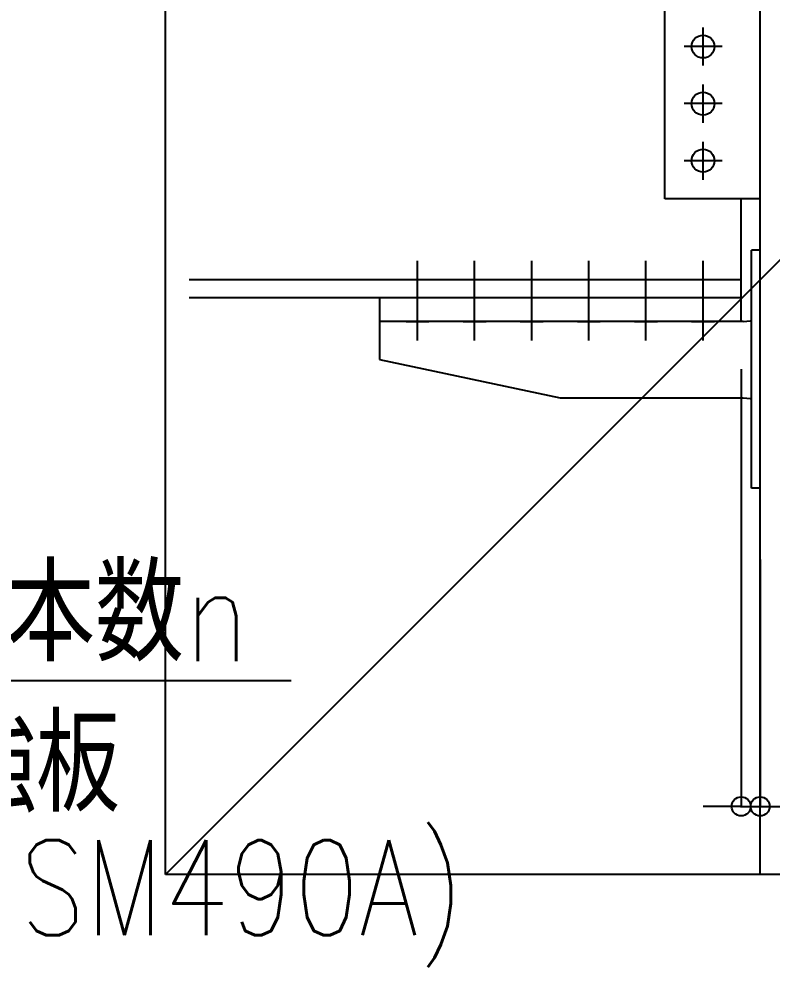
# Model space of a CAD drawing. Extents: x -668440 to 1010955, y -1678500 to 210463.
# Drawn here: x -638547 to -630634, y -742624 to -732663 of the extents above; entities that cross this region are included whole.
import ezdxf
from ezdxf.enums import TextEntityAlignment as Align

# ---------------------------------------------------------------- set-up
doc = ezdxf.new("R2010")
doc.units = 0
doc.header["$MEASUREMENT"] = 0
doc.layers.get('0').update_dxf_attribs({"color": 3, "linetype": 'CONTINUOUS'})
doc.layers.get('Defpoints').update_dxf_attribs({"color": 251, "linetype": 'CONTINUOUS'})
for name, color, linetype in [('Sプレート', 1, 'CONTINUOUS'), ('Sプレート文字', 1, 'CONTINUOUS'), ('Sボルト', 2, 'CONTINUOUS'), ('S大梁', 4, 'CONTINUOUS'), ('S柱', 4, 'CONTINUOUS'), ('S金物', 6, 'CONTINUOUS'), ('寸法', 3, 'CONTINUOUS')]:
    doc.layers.add(name, color=color, linetype=linetype)
doc.styles.add('DRACAD', font='txt', dxfattribs={"width": 0.85, "bigfont": 'extfont2'})
doc.dimstyles.new('MYDIM', dxfattribs={"dimtxt": 120, "dimasz": 20, "dimexe": 1.25, "dimexo": 50, "dimgap": 50, "dimtad": 1, "dimdec": 4, "dimdsep": 46, "dimtxsty": 'DRACAD', "dimblk": 'ORIGIN', "dimcen": 2.5, "dimadec": 0, "dimazin": 0, "dimtfac": 1, "dimtdec": 4, "dimtmove": 0, "dimatfit": 3, "dimfxl": 1, "dimtolj": 1, "dimtzin": 0, "dimarcsym": 0})

# ---------------------------------------------------------------- blocks, each defined once
blk = doc.blocks.new('_ORIGIN')
at = {"color": 0, "linetype": 'ByBlock', "lineweight": -2}
blk.add_line((0, 0), (-1, 0), dxfattribs=at)
blk.add_circle((0, 0), 0.5, dxfattribs=at)
blk = doc.blocks.new('*D10609')
at = {"layer": 'Defpoints', "color": 0}
for p in [(-231495.77, -378080), (-231595.77, -378140), (-231595.77, -378585.99)]:
    blk.add_point(p, dxfattribs=at)
at = {"layer": '寸法', "color": 0, "lineweight": -2}
for p, q in [((-231495.77, -378130), (-231495.77, -378587.24)), ((-231595.77, -378190), (-231595.77, -378587.24)), ((-231515.77, -378585.99), (-231575.77, -378585.99)), ((-231495.77, -378585.99), (-230638.44, -378585.99))]:
    blk.add_line(p, q, dxfattribs=at)
at = {"layer": '寸法', "color": 0, "linetype": 'ByBlock', "lineweight": -2, "xscale": 20, "yscale": 20, "zscale": 20, "rotation": 180}
blk.add_blockref('_ORIGIN', (-231595.77, -378585.99), dxfattribs=at)
at = {"layer": '寸法', "color": 0, "linetype": 'ByBlock', "lineweight": -2, "xscale": 20, "yscale": 20, "zscale": 20}
blk.add_blockref('_ORIGIN', (-231495.77, -378585.99), dxfattribs=at)
at = {"layer": '寸法', "color": 0, "insert": (-231043.77, -378515.99), "char_height": 100, "attachment_point": 5, "style": 'DRACAD'}
blk.add_mtext('\\A1;水平ボルト本数n', dxfattribs=at)
blk = doc.blocks.new('*D10613')
at = {"layer": 'Defpoints', "color": 0}
for p in [(-230165.77, -378209), (-230145.77, -378409), (-230145.77, -378718.33)]:
    blk.add_point(p, dxfattribs=at)
at = {"layer": '寸法', "color": 0, "lineweight": -2}
for p, q in [((-230165.77, -378259), (-230165.77, -378719.58)), ((-230145.77, -378459), (-230145.77, -378719.58)), ((-230185.77, -378718.33), (-230205.77, -378718.33)), ((-230165.77, -378718.33), (-230145.77, -378718.33)), ((-230125.77, -378718.33), (-229122.27, -378718.33))]:
    blk.add_line(p, q, dxfattribs=at)
at = {"layer": '寸法', "color": 0, "linetype": 'ByBlock', "lineweight": -2, "xscale": 20, "yscale": 20, "zscale": 20}
blk.add_blockref('_ORIGIN', (-230165.77, -378718.33), dxfattribs=at)
at = {"layer": '寸法', "color": 0, "linetype": 'ByBlock', "lineweight": -2, "xscale": 20, "yscale": 20, "zscale": 20, "rotation": 180}
blk.add_blockref('_ORIGIN', (-230145.77, -378718.33), dxfattribs=at)
at = {"layer": '寸法', "color": 0, "insert": (-229614.02, -378648.33), "char_height": 100, "attachment_point": 5, "style": 'DRACAD'}
blk.add_mtext('\\A1;\\A1;梁端から柱まで：20', dxfattribs=at)
blk = doc.blocks.new('剛接合部C1Y')
at = {"layer": 'Defpoints'}
blk.add_line((-228970.77238, -376990), (-230770.77238, -378790), dxfattribs=at)
blk.add_lwpolyline([(-230770.77238, -378790), (-230770.77238, -376990), (-228970.77238, -376990), (-228970.77238, -378790)], close=True, dxfattribs=at)
at = {"layer": 'Sプレート'}
for p, q in [((-230245.77238, -378080), (-230245.77238, -377700)), ((-230145.77238, -378080), (-230245.77238, -378080)), ((-230145.77238, -378134), (-230154.77238, -378134)), ((-230154.77238, -378384), (-230154.77238, -378134)), ((-230145.77238, -378134), (-230154.77238, -378134)), ((-230145.77238, -378384), (-230154.77238, -378384))]:
    blk.add_line(p, q, dxfattribs=at)
for centre in [(-230205.77238, -377920), (-230205.77238, -377980), (-230205.77238, -378040)]:
    blk.add_circle(centre, 12, dxfattribs=at)
at = {"layer": 'Sボルト'}
for p, q in [((-230205.77238, -377940, -20), (-230205.77238, -377900, -20)), ((-230185.77238, -377920, -20), (-230225.77238, -377920, -20)), ((-230205.77238, -377920, 20), (-230205.77238, -377920, -60)), ((-230205.77238, -377935, 20), (-230205.77238, -377935, -40)), ((-230205.77238, -378000, -20), (-230205.77238, -377960, -20)), ((-230185.77238, -377980, -20), (-230225.77238, -377980, -20)), ((-230205.77238, -377980, 20), (-230205.77238, -377980, -60)), ((-230205.77238, -378060, -20), (-230205.77238, -378020, -20)), ((-230205.77238, -378025, 20), (-230205.77238, -378025, -60)), ((-230185.77238, -378040, -20), (-230225.77238, -378040, -20)), ((-230205.77238, -378040, 20), (-230205.77238, -378040, -60)), ((-230505.77238, -378229), (-230505.77238, -378145)), ((-230445.77238, -378229), (-230445.77238, -378145)), ((-230385.77238, -378229), (-230385.77238, -378145)), ((-230325.77238, -378229), (-230325.77238, -378145)), ((-230265.77238, -378229), (-230265.77238, -378145)), ((-230205.77238, -378229), (-230205.77238, -378145))]:
    blk.add_line(p, q, dxfattribs=at)
at = {"layer": 'S大梁'}
for p, q in [((-230165.77238, -378184), (-230165.77238, -378080)), ((-230165.77238, -378165), (-230745.77238, -378165)), ((-230165.77238, -378184), (-230745.77238, -378184))]:
    blk.add_line(p, q, dxfattribs=at)
at = {"layer": 'S柱'}
blk.add_line((-230145.77238, -378790), (-230145.77238, -376990), dxfattribs=at)
at = {"layer": 'S金物'}
for p, q in [((-230545.77238, -378184), (-230545.77238, -378249)), ((-230165.77238, -378209), (-230165.77238, -378184)), ((-230163.77238, -378209), (-230545.77238, -378209)), ((-230163.77238, -378209), (-230155.77238, -378208.137)), ((-230155.77238, -378208.137), (-230154.77238, -378207.94432)), ((-230545.77238, -378249), (-230355.77238, -378289)), ((-230355.77238, -378289), (-230163.77238, -378289)), ((-230163.77238, -378289), (-230155.77238, -378289.863)), ((-230155.77238, -378289.863), (-230154.77238, -378290.05568))]:
    blk.add_line(p, q, dxfattribs=at)
at = {"layer": 'S金物', "extrusion": (0, 1, 6.12323e-17)}
for centre in [(230505.77238, 0, -378209), (230445.77238, 0, -378209), (230385.77238, 0, -378209), (230325.77238, 0, -378209), (230265.77238, 0, -378209), (230205.77238, 0, -378209)]:
    blk.add_circle(centre, 12, dxfattribs=at)
at = {"layer": 'Sプレート文字', "style": 'DRACAD', "width": 0.8}
for s, p in [('柱ウェブ補強板', (-231434.56161, -378673.90143)), ('(2PL-9, SM490A)', (-231433.63943, -378803.82472))]:
    blk.add_text(s, height=100, dxfattribs=at).set_placement(p, align=Align.MIDDLE_LEFT)
at = {"layer": '寸法'}
for base, p1, p2, text, picture, middle in [((-231595.77238, -378585.99099), (-231495.77238, -378080), (-231595.77238, -378140), '水平ボルト本数n', '*D10609', (-231043.77238, -378585.99099)), ((-230145.77238, -378718.33333), (-230165.77238, -378209), (-230145.77238, -378409), '\\A1;梁端から柱まで：<>', '*D10613', (-229614.02238, -378718.33333))]:
    dim = blk.add_linear_dim(base=base, p1=p1, p2=p2, text=text, dimstyle='MYDIM', override={"dimtxt": 100, "dimgap": 20}, dxfattribs=at)
    dim.commit()
    dim.dimension.update_dxf_attribs({"geometry": picture, "text_midpoint": middle, "dimtype": 160})

msp = doc.modelspace()

# ---------------------------------------------------------------- block references
at = {"xscale": 10, "yscale": 10, "zscale": 10}
msp.add_blockref('剛接合部C1Y', (1670698.6842, 3046247.35843, 5600), dxfattribs=at)

doc.saveas('drawing.dxf')
